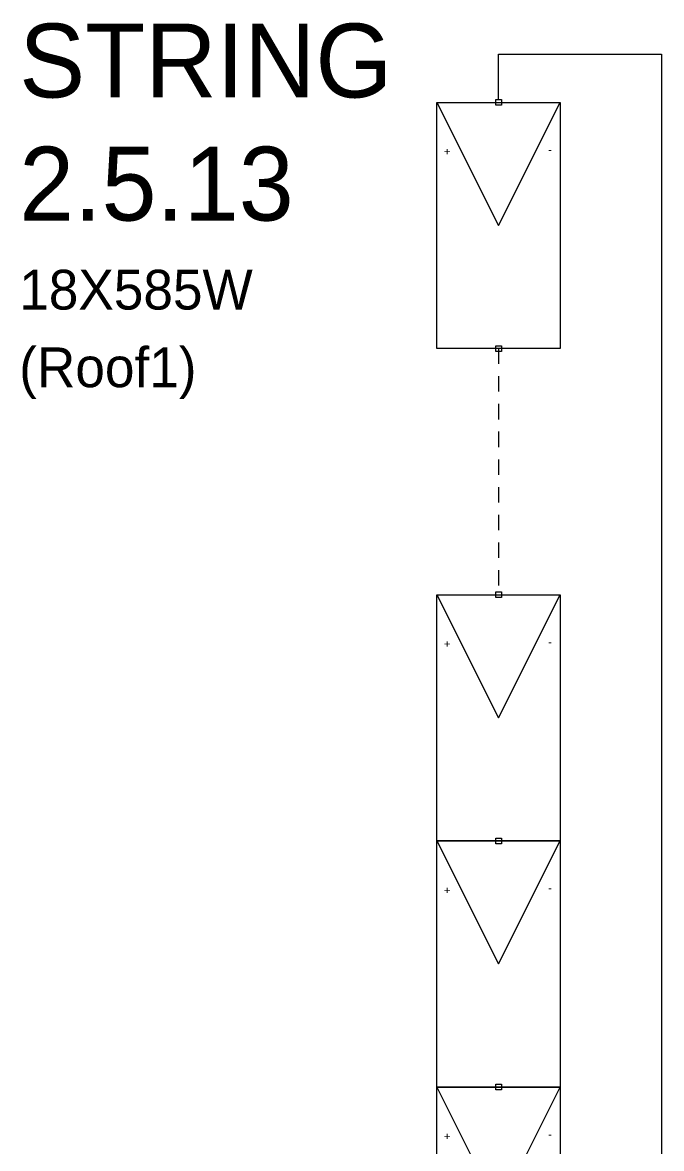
# Model space of a CAD drawing. Header units: inches. Extents: x 4 to 127, y -3 to 89.
# Drawn here: x 109.49 to 114.69, y 64.63 to 73.78 of the extents above; entities that cross this region are included whole.
import ezdxf

# ---------------------------------------------------------------- set-up
doc = ezdxf.new("R2010")
doc.units = ezdxf.units.IN
doc.header["$MEASUREMENT"] = 0
doc.linetypes.add('HIDDEN2', pattern=[0.1875, 0.125, -0.0625])
doc.layers.add('RED_10AWG', color=1, linetype='Continuous')
doc.layers.add('SYMS', color=7, linetype='Continuous')
doc.styles.add('WD', font='romans.shx')

# ---------------------------------------------------------------- blocks, each defined once
blk = doc.blocks.new('HT0_01')
for p, q in [((-0.0625, 0.0625), (0.0625, 0.0625)), ((-0.0625, -0.0625), (-0.0625, 0.0625)), ((0.0625, 0.0625), (0.0625, -0.0625)), ((0.0625, -0.0625), (-0.0625, -0.0625))]:
    blk.add_line(p, q)
at = {"style": 'WD', "flags": 1}
for tag, p in [('X4TERM01', (-0.0625, 0)), ('X2TERM01', (0, 0.0625)), ('X1TERM01', (0.0625, 0)), ('X8TERM01', (0, -0.0625))]:
    blk.add_attdef(tag, p, '', height=0.01, dxfattribs=at)
blk = doc.blocks.new('PVM')
at = {"color": 5}
for p, q in [((2, 1), (1, 0.5)), ((1, 0.5), (2, 0))]:
    blk.add_line(p, q, dxfattribs=at)
blk.add_lwpolyline([(0, 1), (2, 1), (2, 0), (0, 0)], close=True, dxfattribs=at)
at = {"layer": 'SYMS', "color": 5, "xscale": 0.3699338068975089, "yscale": 0.3699338068975089, "zscale": 0.3699338068975089}
for p in [(0, 0.5), (2, 0.5)]:
    blk.add_blockref('HT0_01', p, dxfattribs=at)
at = {"color": 5, "char_height": 0.065, "attachment_point": 1}
for s, insert, rotation in [('+', (1.6245, 0.8835), 180), ('-', (1.5699, 0.0674), 90)]:
    blk.add_mtext_dynamic_manual_height_columns(s, width=0.098923, gutter_width=0.325, heights=[0], dxfattribs=dict(at, insert=insert, rotation=rotation))

msp = doc.modelspace()

# ---------------------------------------------------------------- linework, layer by layer
at = {"layer": 'RED_10AWG'}
for p, q in [((113.3616, 73.1545), (113.3616, 73.5246)), ((113.3616, 73.5246), (114.6858, 73.5246)), ((114.6858, 73.5246), (114.6858, 25.7268))]:
    msp.add_line(p, q, dxfattribs=at)
at = {"layer": 'RED_10AWG', "linetype": 'HIDDEN2'}
msp.add_line((113.3616, 71.1314), (113.3616, 69.1314), dxfattribs=at)

# ---------------------------------------------------------------- block references
at = {"layer": 'SYMS', "rotation": 90}
for p in [(113.8616, 71.1314), (113.8616, 67.1314), (113.8616, 65.1314), (113.8616, 63.1314)]:
    msp.add_blockref('PVM', p, dxfattribs=at)

# ---------------------------------------------------------------- texts
at = {"color": 240, "true_color": 0xed1f24}
for s, p in [('STRING', (109.4667, 73.1715)), ('2.5.13', (109.4667, 72.1715))]:
    msp.add_text(s, height=0.6, dxfattribs=at).set_placement(p)
at = {"color": 18, "true_color": 0x000000}
for s, p in [('18X585W', (109.4667, 71.4484)), ('(Roof1)', (109.4667, 70.8177))]:
    msp.add_text(s, height=0.32308, dxfattribs=at).set_placement(p)

doc.saveas('drawing.dxf')
